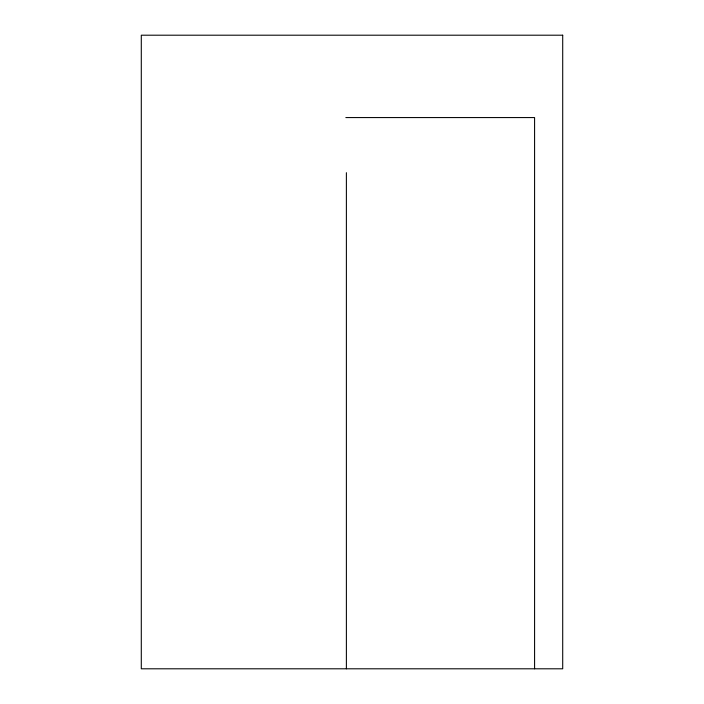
<?xml version="1.0" encoding="UTF-8"?>
<svg xmlns="http://www.w3.org/2000/svg" width="704" height="704" viewBox="0 0 704 704"><rect width="100%" height="100%" fill="white"/><g stroke="black" fill="none" stroke-linecap="round" stroke-linejoin="round"><path stroke-width="1.06" d="M345.84 117.568L534.582 117.568L534.582 668.8M346.386 172.691L346.386 668.8M562.707 35.2L141.293 35.2L141.293 668.8L562.707 668.8L562.707 35.2"/></g></svg>
